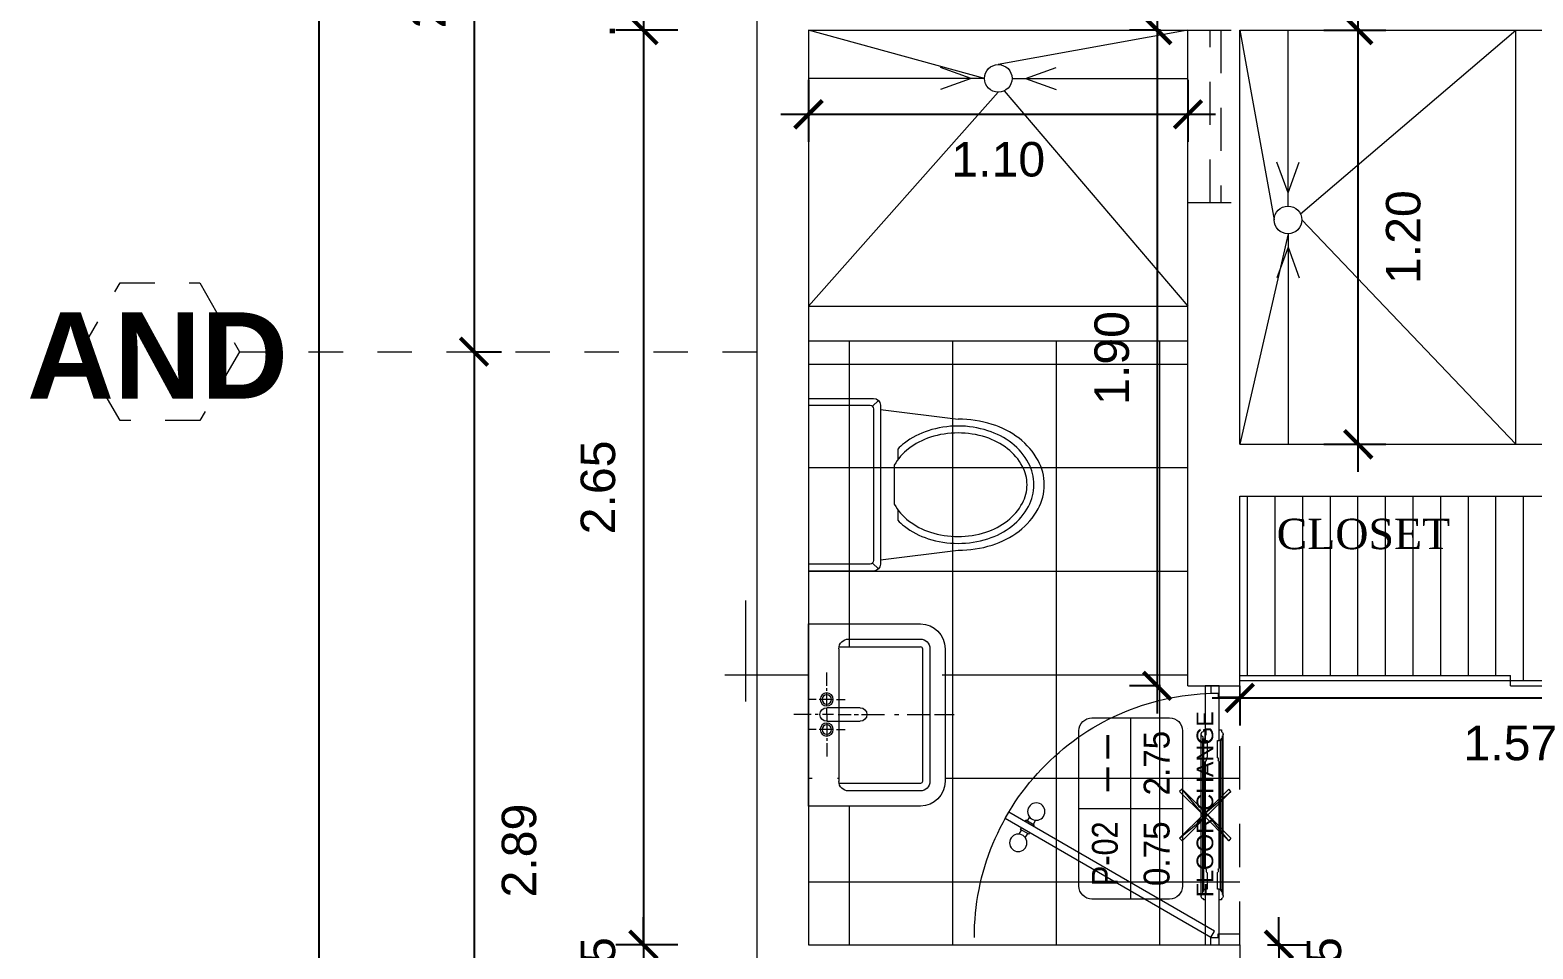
# Model space of a CAD drawing. Header units: millimetres. Extents: x -59 to 123, y 54 to 155.
# Drawn here: x -42.915 to -38.558, y 143.495 to 146.157 of the extents above; entities that cross this region are included whole.
import ezdxf
from ezdxf.enums import TextEntityAlignment as Align

# ---------------------------------------------------------------- set-up
doc = ezdxf.new("R2010")
doc.units = ezdxf.units.MM
for name, pattern in [('ACAD_ISO02W100', [15, 12, -3]), ('CONTINUA', [0]), ('HIDDEN2', [0.1875, 0.125, -0.0625])]:
    doc.linetypes.add(name, pattern=pattern)
doc.layers.get('0').update_dxf_attribs({"lineweight": 9})
doc.layers.get('Defpoints').update_dxf_attribs({"lineweight": 0})
for name, color, linetype in [('A-COT', 8, 'Continuous'), ('A-PROY', 8, 'HIDDEN2'), ('A-TEX 010', 7, 'Continuous'), ('TEXTO', 2, 'Continuous')]:
    doc.layers.add(name, color=color, linetype=linetype)
for name, color, linetype, lineweight in [('EJES', 6, 'ACAD_ISO02W100', 5), ('HP-Mobiliario', 251, 'Continuous', 0), ('mobiliario', 7, 'Continuous', 0), ('MUROS', 7, 'Continuous', 80), ('pisos', 251, 'Continuous', 0), ('PUERTAS', 7, 'Continuous', 9), ('SANITARIOS', 7, 'Continuous', 5), ('TEXTOS', 3, 'Continuous', 0), ('VIDRIO', 7, 'Continuous', 5)]:
    doc.layers.add(name, color=color, linetype=linetype, lineweight=lineweight)
doc.styles.add('ARIAL', font='arial.ttf')
doc.styles.add('ROMANS', font='ROMANS.SHX', dxfattribs={"width": 1.35, "height": 0.29})
doc.styles.add('S', font='romand.shx')
doc.styles.add('STILUS', font='arial.ttf')
doc.styles.add('style1', font='arial.ttf', dxfattribs={"height": 0.1})
doc.styles.add('text100', font='swissek.ttf', dxfattribs={"height": 0.25})
doc.dimstyles.new('luis1', dxfattribs={"dimtxt": 0.1, "dimasz": 0.08, "dimexe": 0.08, "dimexo": 0.08, "dimgap": 0.08, "dimtad": 2, "dimzin": 4, "dimdsep": 46, "dimtxsty": 'style1', "dimblk": 'ARCHTICK', "dimcen": 2, "dimdle": 0.08, "dimclrd": 256, "dimclre": 256, "dimclrt": 256, "dimadec": 0, "dimazin": 1, "dimtfac": 1, "dimtix": 1, "dimtmove": 0, "dimatfit": 3, "dimfxl": 1, "dimtolj": 1, "dimarcsym": 0})

# ---------------------------------------------------------------- blocks, each defined once
blk = doc.blocks.new('CP')
at = {"layer": 'mobiliario'}
for points in [[(25.9, 6.427), (25.9, 6.4749), (25.8947, 6.4749), (25.8947, 6.6355), (25.9351, 6.6355), (25.9351, 6.4749), (25.9298, 6.4749), (25.9298, 6.427)], [(25.883, 6.494), (25.883, 6.2589), (25.883, 6.0249)], [(25.8905, 6.4749), (25.8947, 6.4749), (25.8947, 6.5057), (25.8894, 6.5057), (25.8894, 6.5015)], [(25.9415, 6.5015), (25.9415, 6.5057), (25.9351, 6.5057), (25.9351, 6.4749), (25.9394, 6.4749), (25.9394, 6.4759), (25.9394, 6.477), (25.9394, 6.4781), (25.9405, 6.4791), (25.9405, 6.4802), (25.9415, 6.4802), (25.9415, 6.4812), (25.9426, 6.4812), (25.9437, 6.4812)], [(25.9468, 6.494), (25.9468, 6.2589), (25.9468, 6.0249)], [(25.8873, 6.4866), (25.8873, 6.4812), (25.8883, 6.4812), (25.8894, 6.4802), (25.8905, 6.4791), (25.8905, 6.4781), (25.8905, 6.477), (25.8905, 6.4759), (25.8905, 6.4749)], [(25.8873, 6.4812), (25.8873, 6.2589), (25.8873, 6.0376)], [(25.8905, 6.4749), (25.8905, 6.2589), (25.8905, 6.044)], [(25.9394, 6.4749), (25.9394, 6.2589), (25.9394, 6.044)], [(25.9437, 6.4812), (25.9437, 6.4866)], [(25.9437, 6.4812), (25.9437, 6.2589), (25.9437, 6.0376)], [(25.8947, 6.4142), (25.8947, 6.2589), (25.8947, 6.1047), (25.8947, 6.2589), (25.8947, 6.4142)], [(25.8979, 6.4164), (25.8979, 6.4238)], [(25.933, 6.4238), (25.933, 6.4164)], [(25.9351, 6.4142), (25.9351, 6.2589), (25.9351, 6.1047)], [(25.9351, 6.1334), (25.9351, 6.3855)], [(25.8277, 6.3344), (25.8203, 6.327), (25.9022, 6.2589), (25.8277, 6.3344), (25.8277, 6.3344)], [(25.8203, 6.327), (25.9022, 6.2589), (25.8883, 6.2589), (25.8203, 6.327), (25.8203, 6.327)], [(25.9628, 6.3344), (25.9022, 6.2589), (25.8883, 6.2589), (25.9628, 6.3344), (25.9628, 6.3344)], [(25.9692, 6.327), (25.9628, 6.3344), (25.9022, 6.2589), (25.9692, 6.327), (25.9692, 6.327)], [(25.8883, 6.2589), (25.8277, 6.1844), (25.8203, 6.1919), (25.8883, 6.2589), (25.8883, 6.2589)], [(25.9022, 6.2589), (25.8883, 6.2589), (25.8277, 6.1844), (25.9022, 6.2589), (25.9022, 6.2589)], [(25.9022, 6.2589), (25.8883, 6.2589), (25.9692, 6.1919), (25.9022, 6.2589), (25.9022, 6.2589)], [(25.8883, 6.2589), (25.9692, 6.1919), (25.9628, 6.1844), (25.8883, 6.2589), (25.8883, 6.2589)], [(25.8447, 6.1589), (25.8447, 6.1589)], [(25.8979, 6.094), (25.8979, 6.1015)], [(25.933, 6.1015), (25.933, 6.094)], [(25.9298, 6.0919), (25.9298, 6.044), (25.9351, 6.044), (25.9351, 5.8855), (25.9107, 5.8855), (25.9065, 5.8855), (25.8947, 5.8855), (25.8947, 6.044), (25.9, 6.044), (25.9, 6.0919)], [(25.8873, 6.0323), (25.8873, 6.0376), (25.8883, 6.0376), (25.8894, 6.0376), (25.8894, 6.0387), (25.8905, 6.0398), (25.8905, 6.0408), (25.8905, 6.0419), (25.8905, 6.0429), (25.8905, 6.044)], [(25.8905, 6.044), (25.8947, 6.044), (25.8947, 6.0132), (25.8894, 6.0132), (25.8894, 6.0176)], [(25.9394, 6.044), (25.9351, 6.044), (25.9351, 6.0132), (25.9415, 6.0132), (25.9415, 6.0174)], [(25.9437, 6.0323), (25.9437, 6.0376), (25.9426, 6.0376), (25.9415, 6.0376), (25.9405, 6.0387), (25.9405, 6.0398), (25.9394, 6.0408), (25.9394, 6.0419), (25.9394, 6.0429), (25.9394, 6.044)], [(25.8447, 6.0078), (25.8447, 6.0078)]]:
    blk.add_lwpolyline(points, dxfattribs=at)
for centre, start, end in [((25.891, 6.4945), 101.5369, 239.1395), ((25.891, 6.0254), 120.8203, 258.5038)]:
    blk.add_arc(centre, 0.00798, start, end, dxfattribs=at)
for points in [[(25.9468, 6.4956), (25.9464, 6.4988), (25.9441, 6.5014), (25.941, 6.5022)], [(25.943, 6.4877), (25.9457, 6.4893), (25.9472, 6.4924), (25.9468, 6.4956)], [(25.8942, 6.4142), (25.8957, 6.4142), (25.8968, 6.4154), (25.8968, 6.4169)], [(25.8974, 6.4249), (25.8989, 6.4249), (25.9, 6.4261), (25.9, 6.4275)], [(25.9298, 6.4275), (25.9298, 6.4261), (25.931, 6.4249), (25.9325, 6.4249)], [(25.932, 6.4169), (25.932, 6.4154), (25.9331, 6.4142), (25.9346, 6.4142)], [(25.8968, 6.102), (25.8968, 6.1035), (25.8957, 6.1047), (25.8942, 6.1047)], [(25.9346, 6.1047), (25.9331, 6.1047), (25.932, 6.1035), (25.932, 6.102)], [(25.9, 6.0924), (25.9, 6.0939), (25.8989, 6.0951), (25.8974, 6.0951)], [(25.9325, 6.0951), (25.931, 6.0951), (25.9298, 6.0939), (25.9298, 6.0924)], [(25.941, 6.0177), (25.9441, 6.0186), (25.9464, 6.0212), (25.9468, 6.0243)], [(25.9468, 6.0243), (25.9472, 6.0275), (25.9457, 6.0306), (25.943, 6.0322)]]:
    blk.add_open_spline(points, degree=3, dxfattribs=at)
blk = doc.blocks.new('rf67')
at = {"layer": 'PUERTAS', "ltscale": 0.075}
for p, q in [((2984.4541, 394.8959), (2984.4292, 394.895)), ((2984.4585, 394.0686), (2984.4292, 394.895)), ((2984.4834, 394.0695), (2984.4541, 394.8959)), ((2983.711, 394.4797), (2983.7334, 394.4678)), ((2983.7334, 394.4678), (2983.7215, 394.4454)), ((2983.7327, 394.4394), (2983.6977, 394.3735)), ((2983.7215, 394.4454), (2983.7327, 394.4394)), ((2983.6641, 394.3914), (2983.6977, 394.3735)), ((2984.4603, 394.0531), (2984.4253, 393.9872)), ((2984.4834, 394.0695), (2984.4585, 394.0686)), ((2984.4715, 394.0471), (2984.4603, 394.0531)), ((2984.4834, 394.0695), (2984.4715, 394.0471)), ((2984.5059, 394.0576), (2984.4834, 394.0695)), ((2984.459, 393.9693), (2984.4253, 393.9872))]:
    blk.add_line(p, q, dxfattribs=at)
at = {"layer": 'PUERTAS', "ltscale": 0.01}
for p, q in [((2984.4089, 394.8242), (2984.4257, 394.8248)), ((2984.4255, 394.8297), (2984.4315, 394.8299)), ((2984.4267, 394.796), (2984.4255, 394.8297)), ((2984.4625, 394.831), (2984.4565, 394.8308)), ((2984.4637, 394.7974), (2984.4625, 394.831)), ((2984.4794, 394.8268), (2984.4627, 394.8262)), ((2984.4098, 394.8001), (2984.4265, 394.8006)), ((2984.4267, 394.796), (2984.4327, 394.7962)), ((2984.4637, 394.7974), (2984.4577, 394.7971)), ((2984.4803, 394.8026), (2984.4636, 394.802))]:
    blk.add_line(p, q, dxfattribs=at)
for centre in [(2984.3818, 394.8116), (2984.5074, 394.8161)]:
    blk.add_circle(centre, 0.0302, dxfattribs=at)
blk.add_arc((2984.4709, 394.0476), 0.8484, 61.9779, 152.0448, dxfattribs=at)
blk = doc.blocks.new('CUADROVANOS3')
blk.add_lwpolyline([(-0.2625, -0.1125), (-0.2625, 0.1125, -0.414214), (-0.225, 0.15), (0.225, 0.15, -0.414214), (0.2625, 0.1125), (0.2625, -0.1125, -0.414214), (0.225, -0.15), (-0.225, -0.15, -0.414214)], format="xyb", close=True)
for points in [[(0, 0.15), (0, -0.15)], [(-0.2625, 0), (0.2625, 0)]]:
    blk.add_lwpolyline(points)
at = {"layer": 'TEXTOS', "style": 'S', "flags": 8}
for tag, width, p, p2 in [('CODIGO', 1.029412, (-0.225, 0.0375), (-0.0375, 0.0375)), ('ALFEIZAR', 0.739437, (0.0375, 0.0375), (0.225, 0.0375)), ('ANCHO', 0.772059, (-0.225, -0.1125), (-0.0375, -0.1125)), ('ALTO', 0.772059, (0.0375, -0.1125), (0.225, -0.1125))]:
    blk.add_attdef(tag, text='', height=0.075, dxfattribs=dict(at, width=width)).set_placement(p, p2, align=Align.FIT)
blk = doc.blocks.new('A$C16406C30')
at = {"layer": 'HP-Mobiliario'}
for p, q in [((0.1885, 0.5), (0, 0.5)), ((0.1785, 0.48), (0, 0.48)), ((0.2026, 0.4941), (0.1856, 0.4771)), ((0.2085, 0.02), (0.2085, 0.48)), ((0.1885, 0.03), (0.1885, 0.47)), ((0.2085, 0.4681), (0.4335, 0.44)), ((0.2585, 0.3218), (0.2585, 0.3528)), ((0.2485, 0.1938), (0.2485, 0.3062)), ((0.2585, 0.1472), (0.2585, 0.1782)), ((0.2085, 0.0319), (0.4335, 0.06)), ((0, 0.02), (0.1785, 0.02)), ((0, 0), (0.1885, 0)), ((0.2026, 0.0059), (0.1856, 0.0229))]:
    blk.add_line(p, q, dxfattribs=at)
for points in [[(0.4335, 0.44, -0.076393), (0.532, 0.4249, -0.086437), (0.6103, 0.3844, -0.105872), (0.6657, 0.3199, -0.125404), (0.6835, 0.25, -0.125404), (0.6657, 0.1801, -0.105872), (0.6103, 0.1156, -0.086437), (0.532, 0.0751, -0.076393), (0.4335, 0.06, -0.076393)], [(0.2485, 0.3062, -0.100268), (0.2902, 0.3544, -0.08725), (0.3531, 0.3874, -0.077598), (0.4335, 0.4, -0.077598), (0.5139, 0.3874, -0.08725), (0.5768, 0.3544, -0.105601), (0.6201, 0.3032, -0.12364), (0.6335, 0.25, -0.12364), (0.6201, 0.1968, -0.105601), (0.5768, 0.1456, -0.08725), (0.5139, 0.1126, -0.077598), (0.4335, 0.1, -0.077598)], [(0.2585, 0.3528, -0.0362), (0.2779, 0.3702, -0.08725), (0.347, 0.4065, -0.077598), (0.4335, 0.42, -0.077598), (0.52, 0.4065, -0.08725), (0.5891, 0.3702, -0.105601), (0.6378, 0.3127, -0.12364), (0.6535, 0.25, -0.12364), (0.6378, 0.1873, -0.105601), (0.5891, 0.1298, -0.08725), (0.52, 0.0935, -0.077598), (0.4335, 0.08, -0.077598)], [(0.4335, 0.1, -0.077598), (0.3531, 0.1126, -0.08725), (0.2902, 0.1456, -0.100268), (0.2485, 0.1938, -0.12364)], [(0.4335, 0.08, -0.077598), (0.347, 0.0935, -0.08725), (0.2779, 0.1298, -0.0362), (0.2585, 0.1472, -0.12364)]]:
    blk.add_lwpolyline(points, format="xyb", dxfattribs=at)
for centre, radius, start, end in [((0.1785, 0.47), 0.01, 0, 90), ((0.1885, 0.48), 0.02, 0, 90), ((0.1785, 0.03), 0.01, 270, 0), ((0.1885, 0.02), 0.02, 270, 0)]:
    blk.add_arc(centre, radius, start, end, dxfattribs=at)
blk = doc.blocks.new('LAV-5')
for p, q in [((-0.264, 0), (-0.264, -0.3242)), ((0, 0), (-0.264, 0)), ((-0.0451, -0.0222), (-0.0451, 0.0007)), ((-0.0015, -0.0076), (-0.0015, 0.043)), ((0.264, 0), (0, 0)), ((0.0421, -0.0222), (0.0421, 0.0007)), ((0.264, -0.3242), (0.264, 0)), ((-0.0451, -0.0433), (-0.0451, -0.0306)), ((-0.0451, -0.0726), (-0.0451, -0.0433)), ((-0.0015, -0.0282), (-0.0015, -0.0196)), ((-0.0015, -0.0282), (-0.0015, -0.0196)), ((-0.0015, -0.0726), (-0.0015, -0.0409)), ((-0.0015, -0.0726), (-0.0015, -0.0409)), ((0.0421, -0.0433), (0.0421, -0.0306)), ((0.0421, -0.0726), (0.0421, -0.0433)), ((-0.0846, -0.0529), (-0.123, -0.0529)), ((-0.07, -0.0529), (-0.0777, -0.0529)), ((-0.0264, -0.0529), (-0.064, -0.0529)), ((-0.0451, -0.0812), (-0.0451, -0.106)), ((-0.0015, -0.0529), (-0.0212, -0.0529)), ((-0.0212, -0.1496), (-0.0212, -0.0529)), ((-0.0015, -0.0529), (-0.017, -0.0529)), ((-0.0015, -0.0529), (0.0182, -0.0529)), ((-0.0015, -0.0529), (0.014, -0.0529)), ((-0.0011, -0.0863), (-0.0011, -0.124)), ((0.0182, -0.0529), (0.0182, -0.1496)), ((0.0234, -0.0529), (0.061, -0.0529)), ((0.0421, -0.0812), (0.0421, -0.106)), ((0.067, -0.0529), (0.0747, -0.0529)), ((0.0816, -0.0529), (0.12, -0.0529)), ((-0.22, -0.1158), (-0.22, -0.3242)), ((-0.198, -0.0886), (-0.198, -0.3242)), ((-0.1922, -0.088), (0.1922, -0.088)), ((0.198, -0.3242), (0.198, -0.0886)), ((0.22, -0.3242), (0.22, -0.1158)), ((-0.0011, -0.1326), (-0.0011, -0.1445)), ((-0.0011, -0.1539), (-0.0011, -0.2199)), ((-0.0015, -0.2489), (-0.0015, -0.2618)), ((-0.0015, -0.2857), (-0.0015, -0.3507)), ((-0.1922, -0.33), (0.1922, -0.33)), ((-0.0015, -0.329), (-0.0015, -0.347)), ((-0.1922, -0.352), (0.1922, -0.352)), ((-0.0015, -0.365), (-0.0015, -0.4223)), ((-0.1922, -0.396), (0.1922, -0.396))]:
    blk.add_line(p, q)
for centre, radius in [((-0.0451, -0.0529), 0.0188), ((-0.0451, -0.0529), 0.0137), ((0.0421, -0.0529), 0.0188), ((0.0421, -0.0529), 0.0137)]:
    blk.add_circle(centre, radius)
for centre, radius, start, end in [((-0.0015, -0.0529), 0.0197, 90, 180), ((-0.0015, -0.0529), 0.0197, 0, 90), ((-0.1922, -0.1158), 0.0278, 90, 180), ((0.1922, -0.1158), 0.0278, 0, 90), ((-0.0015, -0.1496), 0.0197, 180, 270), ((-0.0015, -0.1496), 0.0197, 270, 0), ((-0.1922, -0.3242), 0.0718, 180, 270), ((-0.1922, -0.3242), 0.0278, 180, 270), ((-0.1922, -0.3242), 0.00583, 180, 270), ((0.1922, -0.3242), 0.0718, 270, 0), ((0.1922, -0.3242), 0.0278, 270, 0), ((0.1922, -0.3242), 0.00583, 270, 0)]:
    blk.add_arc(centre, radius, start, end)
blk = doc.blocks.new('_ArchTick')
at = {"color": 0, "linetype": 'ByBlock', "const_width": 0.15}
blk.add_lwpolyline([(-0.5, -0.5), (0.5, 0.5)], dxfattribs=at)
blk = doc.blocks.new('*D302')
at = {"layer": 'A-COT', "linetype": 'Continuous', "lineweight": -2, "transparency": 16777216}
for p, q in [((-41.1369, 146.3073), (-41.1369, 146.3873)), ((-41.0369, 146.3073), (-41.2169, 146.3073)), ((-41.1369, 146.3073), (-41.1369, 146.1573)), ((-41.0369, 146.1573), (-41.2169, 146.1573)), ((-41.1369, 146.1573), (-41.1369, 146.0773))]:
    blk.add_line(p, q, dxfattribs=at)
at = {"layer": 'Defpoints', "color": 0, "linetype": 'CONTINUA', "transparency": 16777216}
for p in [(-40.6581, 146.3073), (-41.1369, 146.1573), (-40.6581, 146.1573)]:
    blk.add_point(p, dxfattribs=at)
at = {"layer": 'A-COT', "linetype": 'CONTINUA', "lineweight": -2, "transparency": 16777216, "xscale": 0.08, "yscale": 0.08, "zscale": 0.08}
for p, rotation in [((-41.1369, 146.3073), 270), ((-41.1369, 146.1573), 90)]:
    blk.add_blockref('_ArchTick', p, dxfattribs=dict(at, rotation=rotation))
at = {"layer": 'A-COT', "linetype": 'CONTINUA', "lineweight": 5, "transparency": 16777216, "insert": (-41.268, 146.2323), "char_height": 0.1, "attachment_point": 5, "rotation": 90, "style": 'style1'}
blk.add_mtext('\\A1;.15', dxfattribs=at)
blk = doc.blocks.new('*D303')
at = {"layer": 'A-COT', "linetype": 'Continuous', "lineweight": -2, "transparency": 16777216}
for p, q in [((-41.1369, 146.2373), (-41.1369, 143.4273)), ((-41.0369, 146.1573), (-41.2169, 146.1573)), ((-41.0369, 143.5073), (-41.2169, 143.5073))]:
    blk.add_line(p, q, dxfattribs=at)
at = {"layer": 'Defpoints', "color": 0, "linetype": 'CONTINUA', "transparency": 16777216}
for p in [(-40.6581, 146.1573), (-41.1369, 143.5073), (-40.6581, 143.5073)]:
    blk.add_point(p, dxfattribs=at)
at = {"layer": 'A-COT', "linetype": 'CONTINUA', "lineweight": -2, "transparency": 16777216, "xscale": 0.08, "yscale": 0.08, "zscale": 0.08}
for p, rotation in [((-41.1369, 146.1573), 90), ((-41.1369, 143.5073), 270)]:
    blk.add_blockref('_ArchTick', p, dxfattribs=dict(at, rotation=rotation))
at = {"layer": 'A-COT', "linetype": 'CONTINUA', "lineweight": 5, "transparency": 16777216, "insert": (-41.268, 144.8323), "char_height": 0.1, "attachment_point": 5, "rotation": 90, "style": 'style1'}
blk.add_mtext('\\A1;2.65', dxfattribs=at)
blk = doc.blocks.new('*D304')
at = {"layer": 'A-COT', "linetype": 'Continuous', "lineweight": -2, "transparency": 16777216}
for p, q in [((-41.1369, 143.5073), (-41.1369, 143.5873)), ((-41.0369, 143.5073), (-41.2169, 143.5073)), ((-41.1369, 143.5073), (-41.1369, 143.3573)), ((-41.0369, 143.3573), (-41.2169, 143.3573)), ((-41.1369, 143.3573), (-41.1369, 143.2773))]:
    blk.add_line(p, q, dxfattribs=at)
at = {"layer": 'Defpoints', "color": 0, "linetype": 'CONTINUA', "transparency": 16777216}
for p in [(-40.6581, 143.5073), (-41.1369, 143.3573), (-40.6581, 143.3573)]:
    blk.add_point(p, dxfattribs=at)
at = {"layer": 'A-COT', "linetype": 'CONTINUA', "lineweight": -2, "transparency": 16777216, "xscale": 0.08, "yscale": 0.08, "zscale": 0.08}
for p, rotation in [((-41.1369, 143.5073), 270), ((-41.1369, 143.3573), 90)]:
    blk.add_blockref('_ArchTick', p, dxfattribs=dict(at, rotation=rotation))
at = {"layer": 'A-COT', "linetype": 'CONTINUA', "lineweight": 5, "transparency": 16777216, "insert": (-41.268, 143.4323), "char_height": 0.1, "attachment_point": 5, "rotation": 90, "style": 'style1'}
blk.add_mtext('\\A1;.15', dxfattribs=at)
blk = doc.blocks.new('*D348')
at = {"layer": 'A-COT', "linetype": 'Continuous', "lineweight": -2, "transparency": 16777216}
for p, q in [((-39.2945, 143.5073), (-39.2945, 143.5873)), ((-39.3281, 143.5073), (-39.2145, 143.5073)), ((-39.2945, 143.5073), (-39.2945, 143.3573)), ((-39.3281, 143.3573), (-39.2145, 143.3573)), ((-39.2945, 143.3573), (-39.2945, 143.2773))]:
    blk.add_line(p, q, dxfattribs=at)
at = {"layer": 'Defpoints', "color": 0, "linetype": 'CONTINUA', "transparency": 16777216}
for p in [(-39.4081, 143.5073), (-39.4081, 143.3573), (-39.2945, 143.3573)]:
    blk.add_point(p, dxfattribs=at)
at = {"layer": 'A-COT', "linetype": 'CONTINUA', "lineweight": -2, "transparency": 16777216, "xscale": 0.08, "yscale": 0.08, "zscale": 0.08}
for p, rotation in [((-39.2945, 143.5073), 270), ((-39.2945, 143.3573), 90)]:
    blk.add_blockref('_ArchTick', p, dxfattribs=dict(at, rotation=rotation))
at = {"layer": 'A-COT', "linetype": 'CONTINUA', "lineweight": 5, "transparency": 16777216, "insert": (-39.1635, 143.4323), "char_height": 0.1, "attachment_point": 5, "rotation": 90, "style": 'style1'}
blk.add_mtext('\\A1;.15', dxfattribs=at)
blk = doc.blocks.new('*D349')
at = {"layer": 'A-COT', "linetype": 'Continuous', "lineweight": -2, "transparency": 16777216}
for p, q in [((-39.6475, 146.2373), (-39.6475, 144.1773)), ((-39.6381, 146.1573), (-39.7275, 146.1573)), ((-39.6381, 144.2573), (-39.7275, 144.2573))]:
    blk.add_line(p, q, dxfattribs=at)
at = {"layer": 'Defpoints', "color": 0, "linetype": 'CONTINUA', "transparency": 16777216}
for p in [(-39.5581, 146.1573), (-39.6475, 144.2573), (-39.5581, 144.2573)]:
    blk.add_point(p, dxfattribs=at)
at = {"layer": 'A-COT', "linetype": 'CONTINUA', "lineweight": -2, "transparency": 16777216, "xscale": 0.08, "yscale": 0.08, "zscale": 0.08}
for p, rotation in [((-39.6475, 146.1573), 90), ((-39.6475, 144.2573), 270)]:
    blk.add_blockref('_ArchTick', p, dxfattribs=dict(at, rotation=rotation))
at = {"layer": 'A-COT', "linetype": 'CONTINUA', "lineweight": 5, "transparency": 16777216, "insert": (-39.7786, 145.2073), "char_height": 0.1, "attachment_point": 5, "rotation": 90, "style": 'style1'}
blk.add_mtext('\\A1;1.90', dxfattribs=at)
blk = doc.blocks.new('*D350')
at = {"layer": 'A-COT', "linetype": 'Continuous', "lineweight": -2, "transparency": 16777216}
for p, q in [((-40.6581, 146.0133), (-40.6581, 145.8333)), ((-39.5581, 146.0133), (-39.5581, 145.8333)), ((-40.7381, 145.9133), (-39.4781, 145.9133))]:
    blk.add_line(p, q, dxfattribs=at)
at = {"layer": 'Defpoints', "color": 0, "linetype": 'CONTINUA', "transparency": 16777216}
for p in [(-40.6581, 146.1379), (-39.5581, 146.1379), (-39.5581, 145.9133)]:
    blk.add_point(p, dxfattribs=at)
at = {"layer": 'A-COT', "linetype": 'CONTINUA', "lineweight": -2, "transparency": 16777216, "xscale": 0.08, "yscale": 0.08, "zscale": 0.08, "rotation": 180}
blk.add_blockref('_ArchTick', (-40.6581, 145.9133), dxfattribs=at)
at = {"layer": 'A-COT', "linetype": 'CONTINUA', "lineweight": -2, "transparency": 16777216, "xscale": 0.08, "yscale": 0.08, "zscale": 0.08}
blk.add_blockref('_ArchTick', (-39.5581, 145.9133), dxfattribs=at)
at = {"layer": 'A-COT', "linetype": 'CONTINUA', "lineweight": 5, "transparency": 16777216, "insert": (-40.1081, 145.7823), "char_height": 0.1, "attachment_point": 5, "style": 'style1'}
blk.add_mtext('\\A1;1.10', dxfattribs=at)
blk = doc.blocks.new('*D351')
at = {"layer": 'A-COT', "linetype": 'Continuous', "lineweight": -2, "transparency": 16777216}
for p, q in [((-39.0647, 144.8773), (-39.0647, 146.2373)), ((-39.1647, 146.1573), (-38.9847, 146.1573)), ((-39.1647, 144.9573), (-38.9847, 144.9573))]:
    blk.add_line(p, q, dxfattribs=at)
at = {"layer": 'Defpoints', "color": 0, "linetype": 'CONTINUA', "transparency": 16777216}
for p in [(-39.4081, 146.1573), (-39.0647, 146.1573), (-39.4081, 144.9573)]:
    blk.add_point(p, dxfattribs=at)
at = {"layer": 'A-COT', "linetype": 'CONTINUA', "lineweight": -2, "transparency": 16777216, "xscale": 0.08, "yscale": 0.08, "zscale": 0.08}
for p, rotation in [((-39.0647, 146.1573), 90), ((-39.0647, 144.9573), 270)]:
    blk.add_blockref('_ArchTick', p, dxfattribs=dict(at, rotation=rotation))
at = {"layer": 'A-COT', "linetype": 'CONTINUA', "lineweight": 5, "transparency": 16777216, "insert": (-38.9336, 145.5573), "char_height": 0.1, "attachment_point": 5, "rotation": 90, "style": 'style1'}
blk.add_mtext('\\A1;1.20', dxfattribs=at)
blk = doc.blocks.new('*D352')
at = {"layer": 'A-COT', "linetype": 'Continuous', "lineweight": -2, "transparency": 16777216}
for p, q in [((-39.4881, 144.2222), (-37.7591, 144.2222)), ((-39.4081, 144.2222), (-39.4081, 144.1422)), ((-37.8391, 144.2222), (-37.8391, 144.1422))]:
    blk.add_line(p, q, dxfattribs=at)
at = {"layer": 'Defpoints', "color": 0, "linetype": 'CONTINUA', "transparency": 16777216}
for p in [(-39.4081, 144.2723), (-37.8391, 144.2723), (-37.8391, 144.2222)]:
    blk.add_point(p, dxfattribs=at)
at = {"layer": 'A-COT', "linetype": 'CONTINUA', "lineweight": -2, "transparency": 16777216, "xscale": 0.08, "yscale": 0.08, "zscale": 0.08, "rotation": 180}
blk.add_blockref('_ArchTick', (-39.4081, 144.2222), dxfattribs=at)
at = {"layer": 'A-COT', "linetype": 'CONTINUA', "lineweight": -2, "transparency": 16777216, "xscale": 0.08, "yscale": 0.08, "zscale": 0.08}
blk.add_blockref('_ArchTick', (-37.8391, 144.2222), dxfattribs=at)
at = {"layer": 'A-COT', "linetype": 'CONTINUA', "lineweight": 5, "transparency": 16777216, "insert": (-38.6236, 144.0911), "char_height": 0.1, "attachment_point": 5, "style": 'style1'}
blk.add_mtext('\\A1;1.57', dxfattribs=at)
blk = doc.blocks.new('*D1234')
at = {"layer": 'A-COT', "linetype": 'Continuous', "lineweight": -2, "transparency": 16777216}
for p, q in [((-42.0774, 150.6123), (-42.0774, 131.4523)), ((-41.9774, 150.5323), (-42.1574, 150.5323)), ((-41.9774, 131.5323), (-42.1574, 131.5323))]:
    blk.add_line(p, q, dxfattribs=at)
at = {"layer": 'Defpoints', "color": 0, "linetype": 'CONTINUA', "transparency": 16777216}
for p in [(-40.8081, 150.5323), (-42.0774, 131.5323), (-40.8081, 131.5323)]:
    blk.add_point(p, dxfattribs=at)
at = {"layer": 'A-COT', "linetype": 'CONTINUA', "lineweight": -2, "transparency": 16777216, "xscale": 0.08, "yscale": 0.08, "zscale": 0.08}
for p, rotation in [((-42.0774, 150.5323), 90), ((-42.0774, 131.5323), 270)]:
    blk.add_blockref('_ArchTick', p, dxfattribs=dict(at, rotation=rotation))
at = {"layer": 'A-COT', "linetype": 'CONTINUA', "lineweight": 5, "transparency": 16777216, "insert": (-42.2085, 141.0323), "char_height": 0.1, "attachment_point": 5, "rotation": 90, "style": 'style1'}
blk.add_mtext('\\A1;19.00', dxfattribs=at)
blk = doc.blocks.new('*D1222')
at = {"layer": 'A-COT', "linetype": 'Continuous', "lineweight": -2, "transparency": 16777216}
for p, q in [((-41.6278, 147.4505), (-41.6278, 145.1455)), ((-41.6278, 147.3705), (-41.7078, 147.3705)), ((-41.6278, 145.2255), (-41.5478, 145.2255))]:
    blk.add_line(p, q, dxfattribs=at)
at = {"layer": 'Defpoints', "color": 0, "linetype": 'CONTINUA', "transparency": 16777216}
for p in [(-41.5586, 147.3705), (-41.6278, 145.2255), (-41.6278, 145.2255)]:
    blk.add_point(p, dxfattribs=at)
at = {"layer": 'A-COT', "linetype": 'CONTINUA', "lineweight": -2, "transparency": 16777216, "xscale": 0.08, "yscale": 0.08, "zscale": 0.08}
for p, rotation in [((-41.6278, 147.3705), 90), ((-41.6278, 145.2255), 270)]:
    blk.add_blockref('_ArchTick', p, dxfattribs=dict(at, rotation=rotation))
at = {"layer": 'A-COT', "linetype": 'CONTINUA', "lineweight": 5, "transparency": 16777216, "insert": (-41.7589, 146.298), "char_height": 0.1, "attachment_point": 5, "rotation": 90, "style": 'style1'}
blk.add_mtext('\\A1;2.15', dxfattribs=at)
blk = doc.blocks.new('*D1223')
at = {"layer": 'A-COT', "linetype": 'Continuous', "lineweight": -2, "transparency": 16777216}
for p, q in [((-41.6278, 145.3055), (-41.6278, 142.2547)), ((-41.6278, 145.2255), (-41.5478, 145.2255)), ((-41.5278, 142.3347), (-41.7078, 142.3347))]:
    blk.add_line(p, q, dxfattribs=at)
at = {"layer": 'Defpoints', "color": 0, "linetype": 'CONTINUA', "transparency": 16777216}
for p in [(-41.6278, 145.2255), (-41.6278, 142.3347), (-41.2286, 142.3347)]:
    blk.add_point(p, dxfattribs=at)
at = {"layer": 'A-COT', "linetype": 'CONTINUA', "lineweight": -2, "transparency": 16777216, "xscale": 0.08, "yscale": 0.08, "zscale": 0.08}
for p, rotation in [((-41.6278, 145.2255), 90), ((-41.6278, 142.3347), 270)]:
    blk.add_blockref('_ArchTick', p, dxfattribs=dict(at, rotation=rotation))
at = {"layer": 'A-COT', "linetype": 'CONTINUA', "lineweight": 5, "transparency": 16777216, "insert": (-41.4968, 143.7801), "char_height": 0.1, "attachment_point": 5, "rotation": 90, "style": 'style1'}
blk.add_mtext('\\A1;2.89', dxfattribs=at)

msp = doc.modelspace()

# ---------------------------------------------------------------- hatches: boundary and pattern name
at = {"layer": 'mobiliario', "lineweight": 5}
h = msp.add_hatch(dxfattribs=at)
h.set_pattern_fill('_USER', color=256, scale=0.08, angle=-90, pattern_type=0)
h.set_pattern_definition([(270, (139.81466, 93.46256), (0.08, -3e-17), [])])
h.paths.add_polyline_path([(-37.8391, 144.2723), (-37.8391, 144.8073), (-39.4081, 144.8073), (-39.4081, 144.2873), (-38.6236, 144.2873), (-38.6236, 144.2723)])
at = {"layer": 'pisos', "lineweight": 5}
h = msp.add_hatch(dxfattribs=at)
h.set_pattern_fill('_USER', color=256, scale=0.3, angle=90, double=1, pattern_type=0)
h.set_pattern_definition([(90, (-122.13995, 144.88946), (-0.3, 2e-17), []), (180, (-122.13995, 144.88946), (-4e-17, -0.3), [])])
h.paths.add_polyline_path([(-39.5581, 145.2573), (-40.6581, 145.2573), (-40.6581, 143.5073), (-39.4081, 143.5073), (-39.4081, 144.2573), (-39.5581, 144.2573)])
h.paths.add_polyline_path([(-40.4532, 145.0587, 0.605882), (-40.4696, 145.0901), (-40.4796, 145.0701, -0.414214), (-40.4696, 145.0601), (-40.4496, 145.0701), (-40.4696, 145.0701), (-40.4696, 145.0607)], flags=16)
h.paths.add_polyline_path([(-40.4555, 144.596), (-40.4696, 144.6101), (-40.4896, 144.6101, 0.668179)], flags=16)
h.paths.add_polyline_path([(-40.7011, 144.1744), (-40.6581, 144.1744), (-40.6581, 144.218), (-40.6588, 144.218)], flags=17)
h.paths.add_polyline_path([(-40.0105, 143.8714), (-40.0057, 143.8588), (-39.9774, 143.9079, -0.807059)], flags=16)
h.paths.add_polyline_path([(-40.3061, 143.9807, -0.414214), (-40.334, 143.9529), (-40.334, 143.9089, 0.818502), (-40.3061, 144.0469), (-40.3061, 143.9089), (-40.6581, 143.9089), (-40.6189, 144.218, -5.046436), (-40.5533, 144.3394, -0.358727), (-40.5695, 144.3709), (-40.4056, 144.3709, -0.960146), (-40.2621, 144.365)])
h.paths.add_polyline_path([(-40.5701, 144.1307), (-40.6052, 144.1307), (-40.6052, 144.0529), (-40.5701, 143.9807)], flags=16)

# ---------------------------------------------------------------- linework, layer by layer
at = {"lineweight": 5}
for p, q in [((-38.6081, 144.9573), (-38.6081, 146.1573)), ((-40.6581, 145.3573), (-39.5581, 145.3573)), ((-40.6581, 145.2573), (-39.5581, 145.2573))]:
    msp.add_line(p, q, dxfattribs=at)
at = {"layer": 'A-COT', "lineweight": 5}
for p, q in [((-40.1481, 146.0173), (-40.6581, 146.1573)), ((-39.5581, 146.1573), (-40.1081, 146.0573)), ((-39.4081, 146.1573), (-39.3081, 145.6073)), ((-39.2681, 145.6473), (-39.2681, 146.1573)), ((-39.2322, 145.6248), (-38.6081, 146.1573)), ((-40.1868, 146.0173), (-40.2756, 146.0493)), ((-40.0295, 146.0173), (-39.9407, 146.0493)), ((-40.1481, 146.0173), (-40.6581, 146.0173)), ((-40.1868, 146.0173), (-40.2756, 145.9853)), ((-40.0681, 146.0173), (-39.5581, 146.0173)), ((-40.0295, 146.0173), (-39.9407, 145.9853)), ((-40.1081, 145.9773), (-40.6581, 145.3573)), ((-40.0906, 145.9813), (-39.5581, 145.3573)), ((-39.2681, 145.6859), (-39.3001, 145.7748)), ((-39.2681, 145.6859), (-39.2361, 145.7748)), ((-39.2281, 145.6073), (-38.6081, 144.9573)), ((-39.2681, 145.5673), (-39.4081, 144.9573)), ((-39.2681, 145.5673), (-39.2681, 144.9573)), ((-39.2681, 145.5287), (-39.3001, 145.4398)), ((-39.2681, 145.5287), (-39.2361, 145.4398))]:
    msp.add_line(p, q, dxfattribs=at)
for centre in [(-40.1081, 146.0173), (-39.2681, 145.6073)]:
    msp.add_circle(centre, 0.04, dxfattribs=at)
at = {"layer": 'A-PROY', "lineweight": 5}
for p, q in [((-39.5581, 146.1573), (-39.4081, 146.1573)), ((-39.4937, 145.6573), (-39.4937, 146.1573)), ((-39.4633, 146.1573), (-39.4633, 145.6573)), ((-39.5581, 145.6573), (-39.4081, 145.6573)), ((-39.5581, 145.6573), (-39.4081, 145.6573)), ((-39.4081, 143.5073), (-39.4081, 144.4073))]:
    msp.add_line(p, q, dxfattribs=at)
at = {"layer": 'EJES', "lineweight": 5, "ltscale": 0.003}
msp.add_line((-42.3076, 145.2255), (-40.8067, 145.2255), dxfattribs=at)
msp.add_lwpolyline([(-42.6534, 145.0259), (-42.7687, 145.2255), (-42.6534, 145.4251), (-42.4229, 145.4251), (-42.3076, 145.2255), (-42.4229, 145.0259)], close=True, dxfattribs=at)
at = {"layer": 'MUROS', "lineweight": 5}
for p, q in [((-40.8081, 150.5323), (-40.8081, 135.1073)), ((-40.6581, 146.1573), (-39.5581, 146.1573)), ((-39.4081, 144.9573), (-39.4081, 146.1573)), ((-39.4081, 146.1573), (-36.6581, 146.1573)), ((-39.4081, 144.9573), (-36.8081, 144.9573)), ((-39.4081, 144.8073), (-37.8391, 144.8073)), ((-39.4081, 144.2573), (-39.4081, 144.8073)), ((-39.5581, 144.2573), (-39.4081, 144.2573)), ((-40.6581, 143.5073), (-39.4081, 143.5073))]:
    msp.add_line(p, q, dxfattribs=at)
at = {"layer": 'MUROS', "linetype": 'CONTINUA', "lineweight": 5}
for p, q in [((-40.6581, 146.1573), (-40.6581, 143.5073)), ((-39.5581, 144.2573), (-39.5581, 146.1573)), ((-39.4081, 143.5073), (-39.4081, 143.3573))]:
    msp.add_line(p, q, dxfattribs=at)
at = {"layer": 'VIDRIO', "lineweight": 5}
for p, q in [((-39.4081, 144.2873), (-38.6236, 144.2873)), ((-37.8391, 144.2723), (-39.4081, 144.2723)), ((-38.6236, 144.2723), (-38.6236, 144.2873)), ((-38.6236, 144.2573), (-38.6236, 144.2723)), ((-38.6236, 144.2573), (-37.8391, 144.2573))]:
    msp.add_line(p, q, dxfattribs=at)

# ---------------------------------------------------------------- block references
at = {"lineweight": 5, "xscale": -1.000145369431387, "yscale": 1.000145369431387, "zscale": 1.000145369431387, "rotation": 180}
msp.add_blockref('CP', (-65.4066, 150.1437), dxfattribs=at)
at = {"layer": 'HP-Mobiliario', "lineweight": 5, "xscale": -1, "rotation": 180}
msp.add_blockref('A$C16406C30', (-40.6581, 145.0901), dxfattribs=at)
at = {"layer": 'PUERTAS', "lineweight": 5, "xscale": -0.8333333333377142, "yscale": 0.8333333333377143, "zscale": 0.8333333333377143, "rotation": 62.03080168762018}
msp.add_blockref('rf67', (1416.9714, 2186.0934), dxfattribs=at)
at = {"layer": 'SANITARIOS', "linetype": 'Continuous', "lineweight": 5, "xscale": -1, "rotation": 90}
msp.add_blockref('LAV-5', (-40.6581, 144.1729), dxfattribs=at)
at = {"layer": 'VIDRIO', "lineweight": 5, "ltscale": 0.25}
ref = msp.add_blockref('CUADROVANOS3', (-39.7241, 143.9022), dxfattribs=dict(at, rotation=90))
ref.add_attrib('CODIGO', 'P-02', dxfattribs={"layer": 'TEXTOS', "color": 2, "height": 0.075, "rotation": 90, "style": 'ARIAL', "width": 0.847203, "flags": 8}).set_placement((-39.7616, 143.6772), (-39.7616, 143.8647), align=Align.FIT)
ref.add_attrib('ALTO', '2.75', dxfattribs={"layer": 'TEXTOS', "color": 2, "height": 0.075, "rotation": 90, "style": 'ARIAL', "width": 0.919468, "flags": 8}).set_placement((-39.6116, 143.9397), (-39.6116, 144.1272), align=Align.FIT)
ref.add_attrib('ANCHO', '0.75', dxfattribs={"layer": 'TEXTOS', "color": 2, "height": 0.075, "rotation": 90, "style": 'ARIAL', "width": 0.919468, "flags": 8}).set_placement((-39.6116, 143.6772), (-39.6116, 143.8647), align=Align.FIT)
ref.add_attrib('ALFEIZAR', '--', dxfattribs={"layer": 'TEXTOS', "color": 2, "height": 0.075, "rotation": 90, "style": 'ARIAL', "width": 2.68695, "flags": 8}).set_placement((-39.7616, 143.9397), (-39.7616, 144.1272), align=Align.FIT)

# ---------------------------------------------------------------- texts
at = {"layer": 'A-TEX 010', "lineweight": 5, "insert": (-39.0497, 144.7416), "char_height": 0.088128, "attachment_point": 2, "style": 'ROMANS'}
msp.add_mtext('{\\fTimes New Roman|b0|i0|c0|p18;CLOSET}', dxfattribs=at)
at = {"layer": 'EJES', "lineweight": 5, "insert": (-42.5452, 145.3396), "char_height": 0.25, "width": 0.015384, "attachment_point": 2, "style": 'STILUS'}
msp.add_mtext('{\\fArial|b1|i0|c0|p34;AND}', dxfattribs=at)
at = {"layer": 'TEXTO', "lineweight": 5, "insert": (-39.5331, 143.9146), "char_height": 0.048214, "width": 6.671828, "attachment_point": 2, "rotation": 90, "style": 'text100'}
msp.add_mtext('{\\fArial|b0|i0|c0|p34;FLOOR CHANGE}', dxfattribs=at)

# ---------------------------------------------------------------- dimensions: what is measured, and where the dimension line sits
at = {"layer": 'A-COT', "linetype": 'CONTINUA', "lineweight": 5}
for base, p1, p2, override, picture, middle in [((-42.0774, 131.5323), (-40.8081, 150.5323), (-40.8081, 131.5323), {"dimfxl": 0.1, "dimfxlon": 1, "dimarcsym": 2}, '*D1234', (-42.2085, 141.0323)), ((-41.62785, 145.22549), (-41.55859, 147.37054), (-41.62785, 145.22549), {"dimtmove": 1, "dimfxl": 0.1, "dimfxlon": 1, "dimarcsym": 2}, '*D1222', (-41.7589, 146.29801)), ((-41.1369, 146.1573), (-40.6581, 146.3073), (-40.6581, 146.1573), {"dimtmove": 1, "dimfxl": 0.1, "dimfxlon": 1, "dimarcsym": 2}, '*D302', (-41.268, 146.2323)), ((-41.1369, 143.5073), (-40.6581, 146.1573), (-40.6581, 143.5073), {"dimtmove": 1, "dimfxl": 0.1, "dimfxlon": 1, "dimarcsym": 2}, '*D303', (-41.268, 144.8323)), ((-39.6475, 144.2573), (-39.5581, 146.1573), (-39.5581, 144.2573), {"dimfxl": 0.1, "dimfxlon": 1, "dimarcsym": 2}, '*D349', (-39.7786, 145.2073)), ((-39.0647, 146.1573), (-39.4081, 144.9573), (-39.4081, 146.1573), {"dimfxl": 0.1, "dimfxlon": 1, "dimarcsym": 2}, '*D351', (-38.9336, 145.5573)), ((-41.6278, 142.3347), (-41.6278, 145.2255), (-41.2286, 142.3347), {"dimtmove": 1, "dimfxl": 0.1, "dimfxlon": 1, "dimarcsym": 2}, '*D1223', (-41.4968, 143.7801)), ((-41.1369, 143.3573), (-40.6581, 143.5073), (-40.6581, 143.3573), {"dimtmove": 1, "dimfxl": 0.1, "dimfxlon": 1, "dimarcsym": 2}, '*D304', (-41.268, 143.4323)), ((-39.2945, 143.3573), (-39.4081, 143.5073), (-39.4081, 143.3573), {"dimfxl": 0.1, "dimfxlon": 1, "dimarcsym": 2}, '*D348', (-39.1635, 143.4323))]:
    dim = msp.add_linear_dim(base=base, p1=p1, p2=p2, angle=90, dimstyle='luis1', override=override, dxfattribs=at)
    dim.commit()
    dim.dimension.update_dxf_attribs({"geometry": picture, "text_midpoint": middle})
for base, p1, p2, picture, middle in [((-39.5581, 145.9133), (-40.6581, 146.1379), (-39.5581, 146.1379), '*D350', (-40.1081, 145.7823)), ((-37.8391, 144.2222), (-39.4081, 144.2723), (-37.8391, 144.2723), '*D352', (-38.6236, 144.0911))]:
    dim = msp.add_linear_dim(base=base, p1=p1, p2=p2, dimstyle='luis1', override={"dimfxl": 0.1, "dimfxlon": 1, "dimarcsym": 2}, dxfattribs=at)
    dim.commit()
    dim.dimension.update_dxf_attribs({"geometry": picture, "text_midpoint": middle})

doc.saveas('drawing.dxf')
